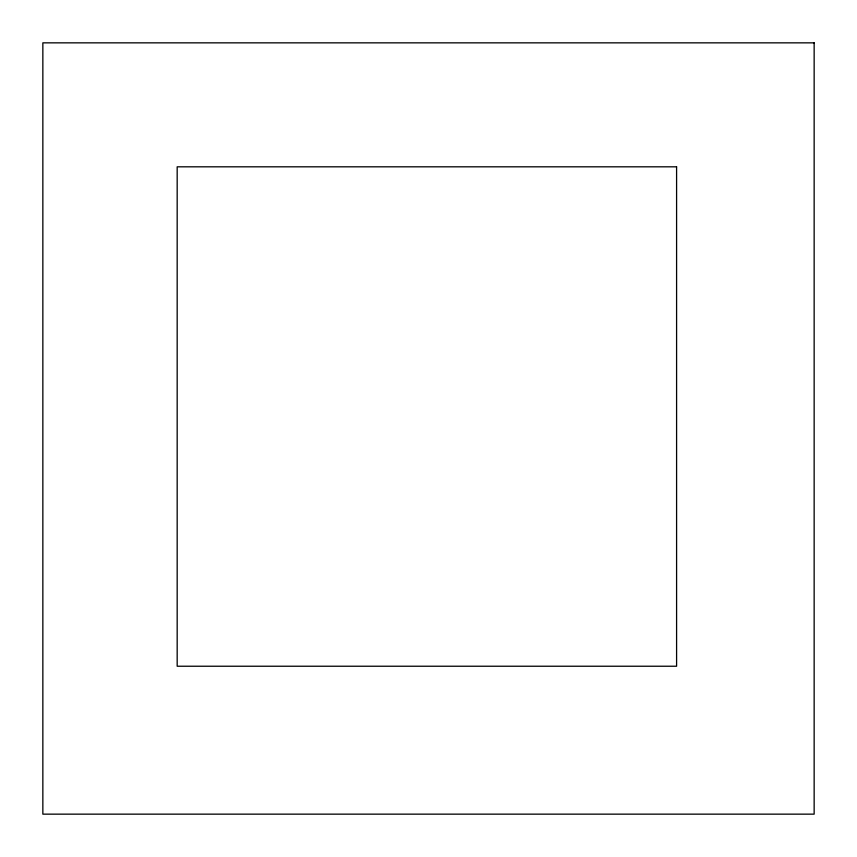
<?xml version="1.0" encoding="UTF-8"?>
<svg xmlns="http://www.w3.org/2000/svg" width="857" height="857" viewBox="0 0 857 857"><rect width="100%" height="100%" fill="white"/><g stroke="black" fill="none" stroke-linecap="round" stroke-linejoin="round"><path stroke-width="1.29" d="M814.15 42.85L42.85 42.85L42.85 814.15L814.15 814.15L814.15 42.85M676.591 166.815L177.174 166.815L177.174 666.232L676.591 666.232L676.591 166.815"/></g></svg>
